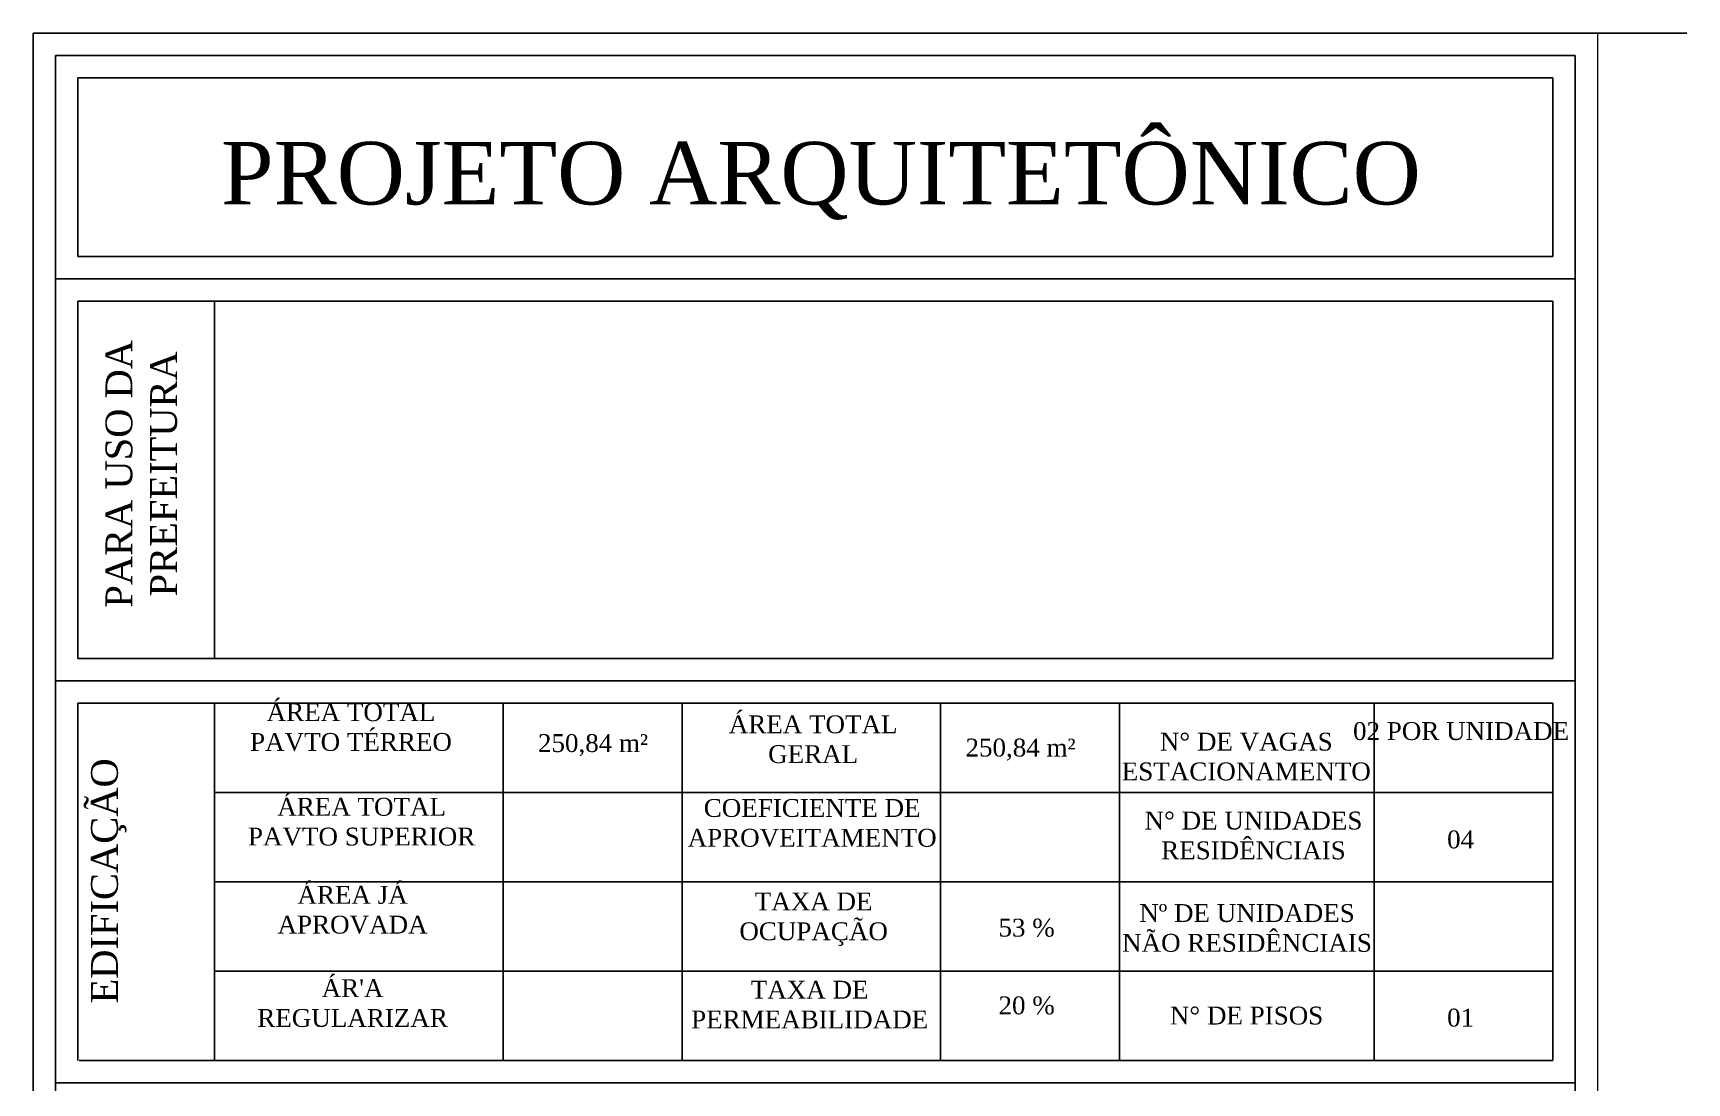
# Model space of a CAD drawing. Header units: millimetres. Extents: x 103208 to 171806, y -164 to 10038.
# Drawn here: x 143061.16 to 143079.66, y 4382.32 to 4394.07 of the extents above; entities that cross this region are included whole.
import ezdxf

# ---------------------------------------------------------------- set-up
doc = ezdxf.new("R2010")
doc.units = ezdxf.units.MM
for name, color, linetype in [('A0', 7, 'Continuous'), ('PN010', 1, 'Continuous'), ('Portas-Cotas', 2, 'Continuous')]:
    doc.layers.add(name, color=color, linetype=linetype)
doc.layers.add('A1-LG', color=7, linetype='Continuous', plot=False)
doc.layers.add('Portas - Janelas', color=2, linetype='Continuous', lineweight=20)
doc.styles.add('Valéria', font='romantic.ttf', dxfattribs={"height": 10})

msp = doc.modelspace()

# ---------------------------------------------------------------- linework, layer by layer
at = {"layer": 'A0'}
for p, q in [((143061.16133, 4394.06791), (143061.16133, 4364.36791)), ((143078.66133, 4394.06791), (143079.66133, 4394.06791))]:
    msp.add_line(p, q, dxfattribs=at)
at = {"layer": 'A1-LG'}
for p, q in [((143078.66133, 4394.06791), (143061.16133, 4394.06791)), ((143061.16136, 4394.06794), (143078.66136, 4394.06794)), ((143061.16136, 4365.36794), (143061.16136, 4394.06794))]:
    msp.add_line(p, q, dxfattribs=at)
at = {"layer": 'PN010'}
for p, q in [((143061.41138, 4393.81797), (143078.41138, 4393.81797)), ((143061.41138, 4365.61797), (143061.41138, 4393.81797)), ((143078.41138, 4393.81797), (143078.41138, 4365.61797)), ((143061.66138, 4393.56797), (143078.16138, 4393.56797)), ((143061.66138, 4391.56797), (143061.66138, 4393.56797)), ((143078.16138, 4393.56797), (143078.16138, 4391.56797)), ((143061.66138, 4391.56797), (143078.16138, 4391.56797)), ((143061.41138, 4391.31797), (143078.41138, 4391.31797)), ((143061.66138, 4391.06797), (143078.16138, 4391.06797)), ((143061.66138, 4387.06797), (143061.66138, 4391.06797)), ((143063.18963, 4387.06797), (143063.18963, 4391.06797)), ((143078.16138, 4391.06797), (143078.16138, 4387.06797)), ((143061.66138, 4387.06797), (143078.16138, 4387.06797)), ((143061.41138, 4386.81797), (143078.41138, 4386.81797)), ((143061.66138, 4386.56797), (143078.16138, 4386.56797)), ((143061.66138, 4382.56797), (143061.66138, 4386.56797)), ((143063.18963, 4386.56797), (143063.18963, 4382.56797)), ((143066.42115, 4386.56797), (143066.42115, 4382.56797)), ((143068.42115, 4386.56797), (143068.42115, 4382.56797)), ((143071.31312, 4382.56797), (143071.31312, 4386.56797)), ((143073.31312, 4382.56797), (143073.31312, 4386.56797)), ((143076.16138, 4386.56797), (143076.16138, 4382.56797)), ((143078.16138, 4386.56797), (143078.16138, 4382.56797)), ((143063.18963, 4385.56797), (143078.16138, 4385.56797)), ((143063.18963, 4384.56797), (143078.16138, 4384.56797)), ((143063.18963, 4383.56797), (143078.16138, 4383.56797)), ((143061.6762, 4382.56797), (143078.16138, 4382.56797)), ((143061.41138, 4382.31797), (143078.41138, 4382.31797))]:
    msp.add_line(p, q, dxfattribs=at)
at = {"layer": 'Portas - Janelas'}
for p, q in [((143061.16138, 4394.06797), (143078.66138, 4394.06797)), ((143061.16138, 4365.36797), (143061.16138, 4394.06797)), ((143078.66138, 4394.06797), (143078.66138, 4365.36797))]:
    msp.add_line(p, q, dxfattribs=at)

# ---------------------------------------------------------------- texts
at = {"layer": 'Portas-Cotas', "attachment_point": 2, "style": 'Valéria'}
for s, insert, char_height, width in [('PROJETO ARQUITETÔNICO', (143069.97446, 4392.85058), 0.7, 19.2428166), ('ÁREA TOTAL PAVTO TÉRREO', (143064.7176, 4386.56797), 0.2, 2.2914148), ('ÁREA TOTAL GERAL', (143069.88722, 4386.4315), 0.2, 2.2914148), ('02 POR UNIDADE', (143077.13504, 4386.35612), 0.2, 2.2914148), ('250,84 m²', (143067.42511, 4386.22151), 0.2, 2.2914148), ('250,84 m²', (143072.20735, 4386.17121), 0.2, 2.2914148), ('N° DE VAGAS ESTACIONAMENTO', (143074.73232, 4386.23757), 0.2, 2.2914148), ('ÁREA TOTAL PAVTO SUPERIOR', (143064.83652, 4385.50878), 0.2, 2.5654434), ('COEFICIENTE DE APROVEITAMENTO', (143069.87625, 4385.4952), 0.2, 2.5172984), ('N° DE UNIDADES RESIDÊNCIAIS', (143074.81263, 4385.35438), 0.2, 2.5940408), ('04', (143077.12981, 4385.14354), 0.2, 2.2914148), ('ÁREA JÁ APROVADA', (143064.73516, 4384.52304), 0.2, 2.7605576), ('TAXA DE OCUPAÇÃO', (143069.89259, 4384.4489), 0.2, 2.2914148), ('Nº DE UNIDADES NÃO RESIDÊNCIAIS', (143074.74023, 4384.31926), 0.2, 2.9183865), ('53 %', (143072.27516, 4384.15603), 0.2, 2.2914148), ("ÁR'A REGULARIZAR", (143064.73516, 4383.47845), 0.2, 2.2914148), ('TAXA DE PERMEABILIDADE', (143069.84824, 4383.46137), 0.2, 2.2700572), ('20 %', (143072.27536, 4383.28616), 0.2, 2.2914148), ('N° DE PISOS', (143074.73535, 4383.17204), 0.2, 2.2914148), ('01', (143077.12981, 4383.14898), 0.2, 2.2914148)]:
    msp.add_mtext(s, dxfattribs=dict(at, insert=insert, char_height=char_height, width=width))
at = {"layer": 'Portas-Cotas', "char_height": 0.3, "width": 3.9160388, "attachment_point": 2, "rotation": 90, "style": 'Valéria'}
for s, insert in [('PARA USO DA PREFEITURA', (143061.97098, 4389.13512)), ('EDIFICAÇÃO', (143061.80953, 4384.57939))]:
    msp.add_mtext(s, dxfattribs=dict(at, insert=insert))

doc.saveas('drawing.dxf')
